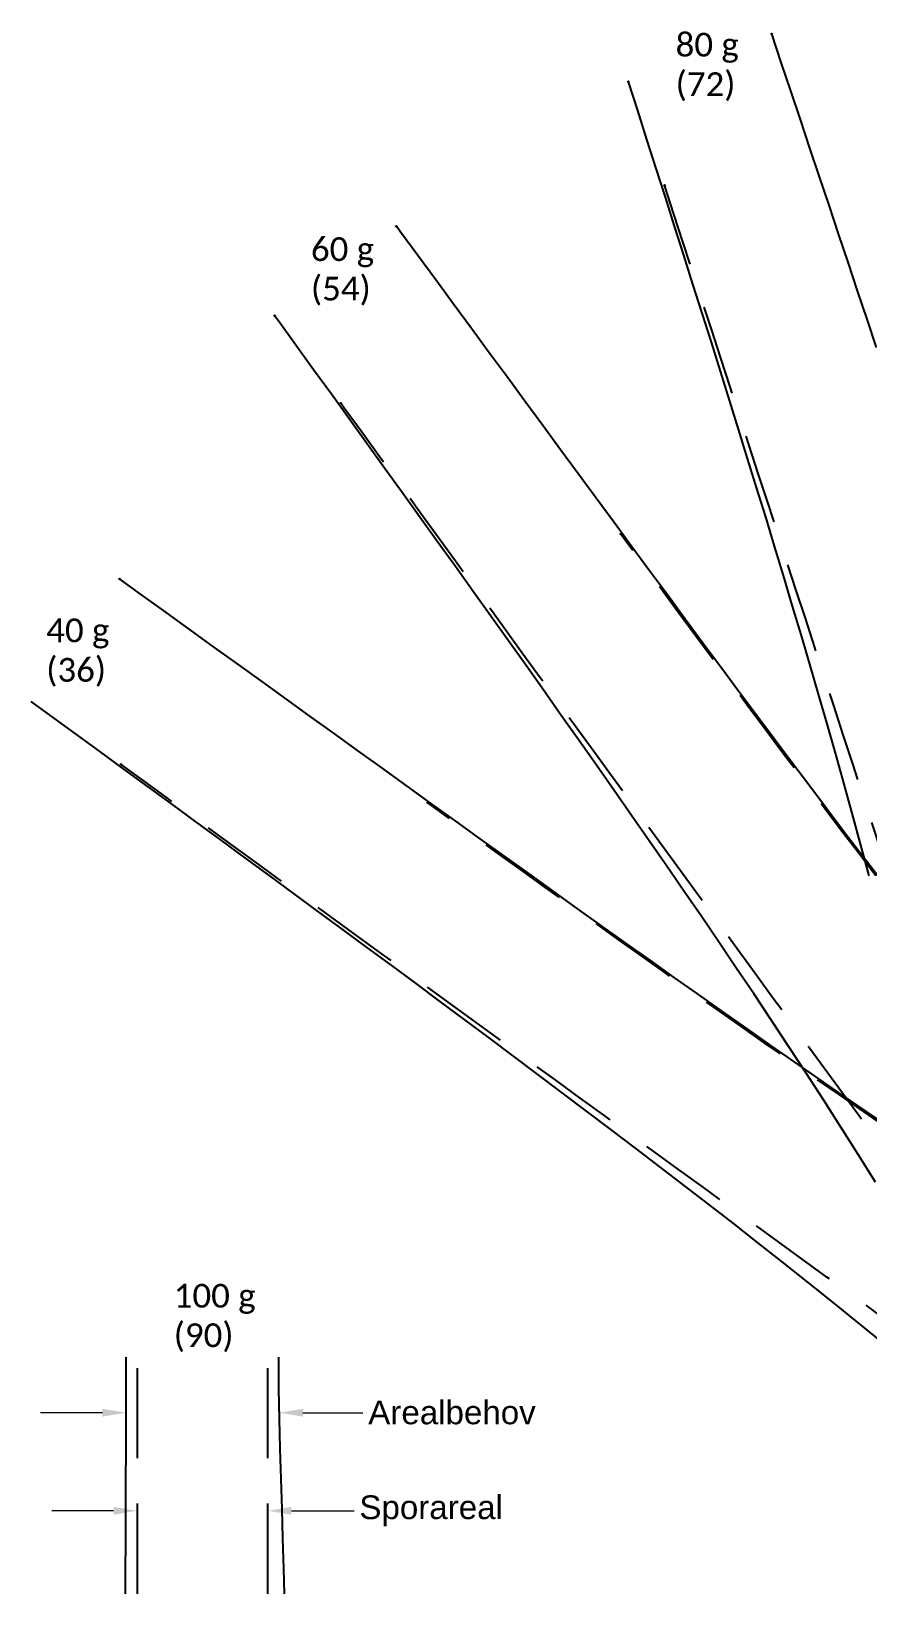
# Model space of a CAD drawing. Header units: millimetres. Extents: x -36.3 to 1.9, y -0.5 to 28.3.
# Drawn here: x -36.33 to -22.21, y 0.13 to 26.5 of the extents above; entities that cross this region are included whole.
import ezdxf
from ezdxf import colors
from ezdxf.entities.mleader import LeaderData, LeaderLine
from ezdxf.math import Vec2, Vec3

# ---------------------------------------------------------------- set-up
doc = ezdxf.new("R2010")
doc.units = ezdxf.units.MM
doc.linetypes.add('DASHEDX2', pattern=[1.5, 1, -0.5])
doc.layers.add('Tekst', color=4, linetype='Continuous')
doc.styles.add('BT standard', font='sanss___.ttf')
doc.styles.add('Legend', font='CALIBRI.TTF')
doc.styles.get("Standard").update_dxf_attribs({"font": 'romans'})

# ---------------------------------------------------------------- blocks, each defined once
blk = doc.blocks.new('*U278')
at = {"color": 2, "lineweight": 0}
blk.add_circle((0, 0), 0.0127, dxfattribs=at)
blk = doc.blocks.new('*U280')
at = {"color": 1, "lineweight": 0}
blk.add_circle((0, 0), 0.0127, dxfattribs=at)
blk = doc.blocks.new('*U281')
at = {"color": 1, "lineweight": 0}
blk.add_circle((0, 0), 0.0127, dxfattribs=at)
blk = doc.blocks.new('*U282')
at = {"color": 2, "lineweight": 0}
blk.add_circle((0, 0), 0.0127, dxfattribs=at)
blk = doc.blocks.new('*U283')
at = {"color": 2, "lineweight": 0}
blk.add_circle((0, 0), 0.0127, dxfattribs=at)
blk = doc.blocks.new('*U284')
at = {"color": 1, "lineweight": 0}
blk.add_circle((0, 0), 0.0127, dxfattribs=at)
blk = doc.blocks.new('*U285')
at = {"color": 1, "lineweight": 0}
blk.add_circle((0, 0), 0.0127, dxfattribs=at)
blk = doc.blocks.new('*U286')
at = {"color": 2, "lineweight": 0}
blk.add_circle((0, 0), 0.0127, dxfattribs=at)
blk = doc.blocks.new('*U287')
at = {"color": 2, "lineweight": 0}
blk.add_circle((0, 0), 0.0127, dxfattribs=at)
blk = doc.blocks.new('*U288')
at = {"color": 1, "lineweight": 0}
blk.add_circle((0, 0), 0.0127, dxfattribs=at)
blk = doc.blocks.new('signatur')
at = {"color": 1, "linetype": 'Continuous', "ltscale": 1.524, "flags": 128}
for points in [[(875.573, 75.73), (875.575, 76.108), (875.577, 76.618), (875.579, 77.128), (875.58, 77.638), (875.582, 78.147), (875.583, 78.657), (875.584, 79.166), (875.585, 79.675), (875.585, 79.721)], [(878.256, 75.73), (878.244, 76.155), (878.23, 76.66), (878.215, 77.166), (878.2, 77.672), (878.186, 78.178), (878.171, 78.684), (878.164, 79.191), (878.162, 79.698), (878.162, 79.721)]]:
    blk.add_lwpolyline(points, dxfattribs=at)
at = {"color": 2, "linetype": 'DASHEDX2', "ltscale": 1.524, "flags": 128}
for points in [[(875.773, 75.73), (875.773, 75.732), (875.773, 76.241), (875.773, 76.751), (875.773, 77.26), (875.773, 77.766), (875.773, 78.275), (875.773, 78.784), (875.773, 79.293), (875.773, 79.721)], [(877.974, 75.73), (877.974, 75.732), (877.974, 76.241), (877.974, 76.751), (877.974, 77.26), (877.974, 77.766), (877.974, 78.275), (877.974, 78.784), (877.974, 79.293), (877.974, 79.721)]]:
    blk.add_lwpolyline(points, dxfattribs=at)
at = {"layer": 'Tekst', "insert": (876.387, 80.96), "char_height": 0.4, "attachment_point": 1, "style": 'Legend'}
blk.add_mtext_dynamic_manual_height_columns('100 g \\P(90)', width=2.42155, gutter_width=12.5, heights=[0], dxfattribs=at)
ml = blk.add_multileader_mtext('Standard')
ml.set_content('', color=256)
ml.set_leader_properties(lineweight=9)
ml.build(insert=Vec2(0, 0))
ml.multileader.update_dxf_attribs({"text_right_attachment_type": 6, "dogleg_length": 0.1, "arrow_head_size": 0.4})
ctx = ml.context
ctx.base_point, ctx.char_height, ctx.arrow_head_size, ctx.landing_gap_size, ctx.plane_origin = Vec3(874.047, 79.085), 0.6, 0.4, 0.09, Vec3(875.584, 78.785)
ctx.right_attachment, ctx.text_align_type = 6, 2
notes = []
notes.append((ctx, [(0, (1, 1, 0), (874.327, 78.785), (-1, 0), 0.1, [(0, [(875.584, 78.785)], 0, [])])]))
ctx.mtext.insert, ctx.mtext.alignment, ctx.mtext.flow_direction = Vec3(874.137, 79.385), 3, 5
ml = blk.add_multileader_mtext('Standard')
ml.set_content('Arealbehov', color=256, style='BT standard')
ml.set_leader_properties(lineweight=9)
ml.build(insert=Vec2(0, 0))
ml.multileader.update_dxf_attribs({"text_right_attachment_type": 6, "dogleg_length": 0.1, "arrow_head_size": 0.4})
ctx = ml.context
ctx.base_point, ctx.char_height, ctx.arrow_head_size, ctx.landing_gap_size, ctx.plane_origin = Vec3(879.581, 78.784), 0.4, 0.4, 0.09, Vec3(878.124, 78.784)
ctx.right_attachment = 6
notes.append((ctx, [(0, (1, 1, 0), (879.526, 78.784), (1, 0), 0.0548, [(0, [(878.169, 78.785)], 0, [])])]))
ctx.mtext.insert, ctx.mtext.flow_direction = Vec3(879.671, 78.991), 5
ml = blk.add_multileader_mtext('Standard')
ml.set_content('', color=256)
ml.set_leader_properties(lineweight=9)
ml.build(insert=Vec2(0, 0))
ml.multileader.update_dxf_attribs({"text_right_attachment_type": 6, "dogleg_length": 0.1, "arrow_head_size": 0.4})
ctx = ml.context
ctx.base_point, ctx.char_height, ctx.arrow_head_size, ctx.landing_gap_size, ctx.plane_origin = Vec3(874.237, 77.43), 0.6, 0.4, 0.09, Vec3(875.773, 77.13)
ctx.right_attachment, ctx.text_align_type = 6, 2
notes.append((ctx, [(0, (1, 1, 0), (874.517, 77.13), (-1, 0), 0.1, [(0, [(875.773, 77.13)], 0, [])])]))
ctx.mtext.insert, ctx.mtext.alignment, ctx.mtext.flow_direction = Vec3(874.327, 77.73), 3, 5
ml = blk.add_multileader_mtext('Standard')
ml.set_content('Sporareal', color=256, style='BT standard')
ml.set_leader_properties(lineweight=9)
ml.build(insert=Vec2(0, 0))
ml.multileader.update_dxf_attribs({"text_right_attachment_type": 6, "dogleg_length": 0.1, "arrow_head_size": 0.4})
ctx = ml.context
ctx.base_point, ctx.char_height, ctx.arrow_head_size, ctx.landing_gap_size, ctx.plane_origin = Vec3(879.431, 77.13), 0.4, 0.4, 0.09, Vec3(877.929, 77.13)
ctx.right_attachment = 6
notes.append((ctx, [(0, (1, 1, 0), (879.331, 77.13), (1, 0), 0.1, [(0, [(877.974, 77.13)], 0, [])])]))
ctx.mtext.insert, ctx.mtext.flow_direction = Vec3(879.521, 77.39), 5
for ctx, leaders in notes:
    for number, flags, end, landing, length, lines in leaders:
        leader = LeaderData()
        leader.index, (leader.has_last_leader_line, leader.has_dogleg_vector, leader.attachment_direction) = number, flags
        leader.last_leader_point, leader.dogleg_vector, leader.dogleg_length = Vec3(end), Vec3(landing), length
        for number, points, colour, breaks in lines:
            line = LeaderLine()
            line.index, line.vertices, line.color, line.breaks = number, Vec3.list(points), colors.encode_raw_color(colour), breaks
            leader.lines.append(line)
        ctx.leaders.append(leader)
blk = doc.blocks.new('REN_B')
at = {"color": 1, "linetype": 'Continuous', "ltscale": 1.524, "flags": 128}
for points in [[(-22.057, 21.16), (-22.217, 21.64), (-22.378, 22.12), (-22.539, 22.601), (-22.699, 23.082), (-22.86, 23.563), (-23.022, 24.045), (-23.183, 24.527), (-23.344, 25.009), (-23.505, 25.491), (-23.667, 25.973), (-23.828, 26.456)], [(-22.183, 12.243), (-22.322, 12.763), (-22.463, 13.279), (-22.604, 13.792), (-22.747, 14.301), (-22.892, 14.808), (-23.037, 15.313), (-23.184, 15.815), (-23.331, 16.316), (-23.48, 16.815), (-23.629, 17.312), (-23.779, 17.808), (-23.93, 18.303), (-24.082, 18.797), (-24.234, 19.29), (-24.387, 19.782), (-24.54, 20.273), (-24.693, 20.764), (-24.847, 21.254), (-25.002, 21.743), (-25.157, 22.233), (-25.312, 22.721), (-25.467, 23.21), (-25.622, 23.697), (-25.778, 24.185), (-25.934, 24.673), (-26.09, 25.16), (-26.246, 25.647)], [(-21.987, 12.177), (-22.286, 12.568), (-22.586, 12.962), (-22.886, 13.358), (-23.186, 13.756), (-23.487, 14.155), (-23.787, 14.556), (-24.087, 14.959), (-24.388, 15.362), (-24.688, 15.766), (-24.988, 16.172), (-25.289, 16.578), (-25.589, 16.985), (-25.889, 17.392), (-26.189, 17.8), (-26.49, 18.208), (-26.79, 18.617), (-27.091, 19.026), (-27.392, 19.436), (-27.693, 19.845), (-27.994, 20.255), (-28.295, 20.664), (-28.596, 21.074), (-28.897, 21.484), (-29.199, 21.895), (-29.5, 22.305), (-29.802, 22.715), (-30.104, 23.126), (-30.164, 23.208)], [(-21.819, 7.985), (-22.222, 8.26), (-22.626, 8.537), (-23.03, 8.817), (-23.436, 9.098), (-23.842, 9.382), (-24.249, 9.667), (-24.657, 9.953), (-25.065, 10.241), (-25.474, 10.53), (-25.882, 10.82), (-26.291, 11.111), (-26.701, 11.403), (-27.11, 11.695), (-27.52, 11.989), (-27.93, 12.282), (-28.34, 12.577), (-28.75, 12.871), (-29.161, 13.167), (-29.571, 13.462), (-29.982, 13.758), (-30.392, 14.054), (-30.803, 14.35), (-31.214, 14.646), (-31.626, 14.942), (-32.037, 15.239), (-32.448, 15.535), (-32.86, 15.832), (-33.272, 16.128), (-33.683, 16.425), (-34.095, 16.722), (-34.507, 17.018), (-34.836, 17.256)], [(-21.991, 4.394), (-22.409, 4.734), (-22.825, 5.071), (-23.24, 5.403), (-23.654, 5.732), (-24.068, 6.058), (-24.481, 6.381), (-24.893, 6.702), (-25.305, 7.02), (-25.717, 7.336), (-26.129, 7.651), (-26.541, 7.964), (-26.952, 8.275), (-27.364, 8.585), (-27.775, 8.894), (-28.186, 9.202), (-28.598, 9.509), (-29.009, 9.815), (-29.42, 10.12), (-29.831, 10.425), (-30.242, 10.729), (-30.653, 11.032), (-31.064, 11.335), (-31.476, 11.638), (-31.887, 11.94), (-32.298, 12.242), (-32.709, 12.543), (-33.12, 12.844), (-33.531, 13.145), (-33.942, 13.446), (-34.354, 13.747), (-34.765, 14.047), (-35.176, 14.347), (-35.587, 14.647), (-35.998, 14.947), (-36.327, 15.187)]]:
    blk.add_lwpolyline(points, dxfattribs=at)
at = {"color": 2, "linetype": 'DASHEDX2', "ltscale": 1.524, "flags": 128}
for points in [[(-19.42, 5.218), (-19.539, 5.533), (-19.733, 6.055), (-19.922, 6.575), (-20.106, 7.093), (-20.287, 7.609), (-20.465, 8.122), (-20.639, 8.633), (-20.811, 9.141), (-20.982, 9.648), (-21.15, 10.152), (-21.317, 10.655), (-21.483, 11.156), (-21.648, 11.656), (-21.811, 12.154), (-21.974, 12.65), (-22.137, 13.146), (-22.298, 13.641), (-22.459, 14.134), (-22.62, 14.627), (-22.78, 15.119), (-22.941, 15.61), (-23.1, 16.101), (-23.26, 16.591), (-23.419, 17.08), (-23.578, 17.569), (-23.737, 18.058), (-23.896, 18.546), (-24.054, 19.034), (-24.213, 19.522), (-24.371, 20.01), (-24.53, 20.497), (-24.688, 20.984), (-24.846, 21.471), (-25.004, 21.957), (-25.162, 22.444), (-25.32, 22.93), (-25.478, 23.414), (-25.636, 23.9)], [(-19.585, 4.466), (-19.717, 4.64), (-20.044, 5.073), (-20.368, 5.505), (-20.69, 5.936), (-21.008, 6.365), (-21.324, 6.793), (-21.639, 7.22), (-21.951, 7.645), (-22.262, 8.069), (-22.572, 8.493), (-22.881, 8.915), (-23.188, 9.336), (-23.495, 9.757), (-23.801, 10.176), (-24.106, 10.595), (-24.411, 11.014), (-24.715, 11.432), (-25.018, 11.849), (-25.322, 12.266), (-25.624, 12.683), (-25.927, 13.099), (-26.229, 13.514), (-26.531, 13.93), (-26.833, 14.345), (-27.134, 14.76), (-27.436, 15.175), (-27.737, 15.589), (-28.038, 16.004), (-28.339, 16.418), (-28.64, 16.832), (-28.941, 17.246), (-29.241, 17.659), (-29.54, 18.071), (-29.841, 18.485), (-30.142, 18.899), (-30.442, 19.312), (-30.743, 19.726), (-31.043, 20.139), (-31.103, 20.222)], [(-14.335, 3.884), (-14.478, 3.984), (-14.835, 4.248), (-15.191, 4.528), (-15.544, 4.823), (-15.894, 5.132), (-16.242, 5.452), (-16.586, 5.782), (-16.928, 6.122), (-17.266, 6.47), (-17.601, 6.825), (-17.933, 7.187), (-18.262, 7.554), (-18.589, 7.926), (-18.913, 8.303), (-19.235, 8.684), (-19.555, 9.068), (-19.873, 9.455), (-20.189, 9.845), (-20.503, 10.237), (-20.817, 10.632), (-21.128, 11.029), (-21.439, 11.427), (-21.749, 11.827), (-22.057, 12.228), (-22.365, 12.631), (-22.672, 13.034), (-22.978, 13.439), (-23.284, 13.844), (-23.589, 14.25), (-23.894, 14.657), (-24.198, 15.065), (-24.501, 15.473), (-24.804, 15.881), (-25.107, 16.29), (-25.41, 16.7), (-25.712, 17.109), (-26.014, 17.519), (-26.316, 17.93), (-26.376, 18.012)], [(-19.139, 2.776), (-19.487, 3.023), (-19.92, 3.331), (-20.351, 3.639), (-20.779, 3.946), (-21.205, 4.253), (-21.63, 4.559), (-22.053, 4.864), (-22.475, 5.169), (-22.895, 5.473), (-23.315, 5.777), (-23.733, 6.08), (-24.151, 6.383), (-24.568, 6.686), (-24.985, 6.988), (-25.401, 7.29), (-25.816, 7.591), (-26.231, 7.893), (-26.646, 8.194), (-27.06, 8.494), (-27.474, 8.795), (-27.887, 9.095), (-28.301, 9.395), (-28.714, 9.696), (-29.127, 9.995), (-29.539, 10.295), (-29.952, 10.595), (-30.364, 10.895), (-30.777, 11.194), (-31.189, 11.494), (-31.599, 11.791), (-32.011, 12.091), (-32.423, 12.39), (-32.835, 12.69), (-33.247, 12.989), (-33.659, 13.288), (-34.07, 13.587), (-34.482, 13.886), (-34.811, 14.126)], [(-13.905, 3.358), (-14.246, 3.501), (-14.674, 3.69), (-15.102, 3.891), (-15.53, 4.102), (-15.957, 4.323), (-16.384, 4.552), (-16.811, 4.788), (-17.236, 5.031), (-17.661, 5.28), (-18.085, 5.534), (-18.507, 5.793), (-18.929, 6.056), (-19.35, 6.323), (-19.77, 6.593), (-20.19, 6.866), (-20.608, 7.142), (-21.026, 7.42), (-21.443, 7.701), (-21.86, 7.983), (-22.276, 8.267), (-22.692, 8.553), (-23.107, 8.84), (-23.522, 9.128), (-23.937, 9.417), (-24.351, 9.708), (-24.765, 9.999), (-25.179, 10.291), (-25.592, 10.583), (-26.005, 10.877), (-26.418, 11.171), (-26.831, 11.465), (-27.243, 11.76), (-27.656, 12.055), (-28.068, 12.351), (-28.48, 12.647), (-28.892, 12.943), (-29.304, 13.239), (-29.634, 13.477)]]:
    blk.add_lwpolyline(points, dxfattribs=at)
at = {"color": 3, "linetype": 'Continuous', "ltscale": 1.524, "flags": 128}
blk.add_lwpolyline([(-22.074, 7.076), (-22.368, 7.543), (-22.661, 8.005), (-22.954, 8.462), (-23.247, 8.913), (-23.54, 9.361), (-23.833, 9.805), (-24.127, 10.246), (-24.42, 10.683), (-24.715, 11.118), (-25.009, 11.551), (-25.305, 11.982), (-25.6, 12.41), (-25.896, 12.837), (-26.192, 13.263), (-26.488, 13.687), (-26.785, 14.11), (-27.082, 14.532), (-27.38, 14.953), (-27.677, 15.373), (-27.975, 15.792), (-28.273, 16.211), (-28.571, 16.629), (-28.87, 17.046), (-29.168, 17.463), (-29.467, 17.88), (-29.765, 18.296), (-30.064, 18.712), (-30.363, 19.127), (-30.662, 19.542), (-30.962, 19.957), (-31.261, 20.372), (-31.56, 20.786), (-31.859, 21.201), (-32.159, 21.615), (-32.219, 21.698)], dxfattribs=at)
for name, p in [('*U281', (-23.828, 26.456)), ('*U280', (-26.246, 25.647)), ('*U278', (-25.636, 23.9)), ('*U285', (-30.164, 23.208)), ('*U284', (-32.219, 21.698)), ('*U282', (-31.103, 20.222)), ('*U283', (-26.376, 18.012)), ('*U288', (-34.836, 17.256)), ('*U286', (-34.811, 14.126)), ('*U287', (-29.634, 13.477)), ('signatur', (-910.309, -75.602))]:
    blk.add_blockref(name, p)
at = {"layer": 'Tekst', "char_height": 0.4, "attachment_point": 1, "style": 'Legend'}
for s, insert in [('80 g \\P(72)', (-25.45, 26.473)), ('60 g \\P(54)', (-31.606, 23.022)), ('40 g \\P(36)', (-36.074, 16.588))]:
    blk.add_mtext_dynamic_manual_height_columns(s, width=2.42155, gutter_width=12.5, heights=[0], dxfattribs=dict(at, insert=insert))

msp = doc.modelspace()

# ---------------------------------------------------------------- block references
msp.add_blockref('REN_B', (0, 0))

doc.saveas('drawing.dxf')
